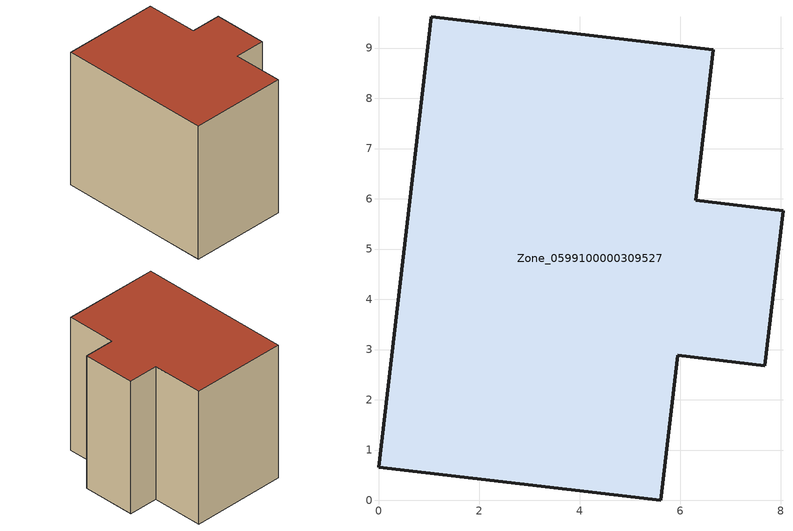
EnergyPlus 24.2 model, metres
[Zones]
Zone_0599100000309527
 floor ground (C_G): 5.62,0 0,0.66 1.05,9.62 6.66,8.97 6.31,5.97 8.05,5.76 7.69,2.68 5.95,2.89 z0
 wall outside (C_F): 0,0.66 5.62,0 5.95,2.89 7.69,2.68 8.05,5.76 6.31,5.97 6.66,8.97 1.05,9.62 0,0.66 z0:8.13
 roof outside (C_R): 8.05,5.76 6.31,5.97 6.66,8.97 1.05,9.62 0,0.66 5.62,0 5.95,2.89 7.69,2.68 z8.13
[BUILDING]
Pand.0599100000309527: North Axis=0; Terrain=City; Loads Convergence Tolerance Value=0.04; Temperature Convergence Tolerance Value=0.4; Solar Distribution=FullExterior; Maximum Number of Warmup Days=25; Minimum Number of Warmup Days=1
[Site:Location]
Rotterdam.The.Hague.AP_ZH_NLD Design_Conditions: Latitude=51.96; Longitude=4.45; Time Zone=1; Elevation=-4.5
[SITE:GROUNDTEMPERATURE:BUILDINGSURFACE]
18, 18, 18, 18, 18, 18, 18, 18, 18, 18, 18, 18
[MATERIAL] Thermal Absorptance=0.9; Solar Absorptance=0.7; Visible Absorptance=0.7
Name | Roughness | Thickness | Conductivity | Density | Specific Heat
G.TC.1992-2005 | MediumSmooth | 0.15 | 0.06 | 540 | 1210
F.TC.1992-2005 | Rough | 0.3 | 0.12 | 1920 | 840
R.TC.1992-2005 | MediumRough | 0.2 | 0.08 | 1500 | 1000
[CONSTRUCTION]
C_G: G.TC.1992-2005
C_F: F.TC.1992-2005
C_R: R.TC.1992-2005
[ZONE]
Zone_0599100000309527: Type=1; Multiplier=1; Ceiling Height=Autocalculate; Volume=Autocalculate; Floor Area=autocalculate; Part of Total Floor Area=Yes
[ZONEINFILTRATION:DESIGNFLOWRATE]
Infil_Zone_0599100000309527: Zone or ZoneList or Space or SpaceList=Zone_0599100000309527; Schedule=AlwaysOn; Design Flow Rate Calculation Method=Flow/Area; Flow Rate per Floor Area=0.0015; Constant Term Coefficient=1; Temperature Term Coefficient=0; Velocity Term Coefficient=0; Velocity Squared Term Coefficient=0
[HVACTEMPLATE:ZONE:IDEALLOADSAIRSYSTEM]
Zone_0599100000309527: Maximum Heating Supply Air Temperature=50; Minimum Cooling Supply Air Temperature=13; Maximum Heating Supply Air Humidity Ratio=0.0156; Minimum Cooling Supply Air Humidity Ratio=0.0077; Heating Limit=NoLimit; Cooling Limit=NoLimit; Dehumidification Control Type=ConstantSensibleHeatRatio; Cooling Sensible Heat Ratio=0.7; Dehumidification Setpoint=60; Humidification Control Type=None; Humidification Setpoint=30; Outdoor Air Method=None; Outdoor Air Flow Rate per Person=0.00944; Outdoor Air Flow Rate per Zone Floor Area=0; Outdoor Air Flow Rate per Zone=0; Demand Controlled Ventilation Type=None; Outdoor Air Economizer Type=NoEconomizer; Heat Recovery Type=None; Sensible Heat Recovery Effectiveness=0.7; Latent Heat Recovery Effectiveness=0.65
[ZONECONTROL:THERMOSTAT]
ThermostatControl_Zone_0599100000309527: Zone or ZoneList=Zone_0599100000309527; Control Type Schedule=DualSetpointControlType; Control 1=Thermostat_Zone_0599100000309527; Temperature Difference Between Cutout And Setpoint=0
[THERMOSTATSETPOINT:DUALSETPOINT]
Thermostat_Zone_0599100000309527: Heating Setpoint Temperature Schedule=HeatingSetpoint_Zone_0599100000309527; Cooling Setpoint Temperature Schedule=CoolingSetpoint_Zone_0599100000309527
[SCHEDULE:COMPACT]
HeatingSetpoint_Zone_0599100000309527: Through: 12/31, For: AllDays, Until: 24:00, 21
CoolingSetpoint_Zone_0599100000309527: Through: 12/31, For: AllDays, Until: 24:00, 24
DualSetpointControlType: Through: 12/31, For: AllDays, Until: 24:00, 4
AlwaysOn: Through: 12/31, For: AllDays, Until: 24:00, 1
